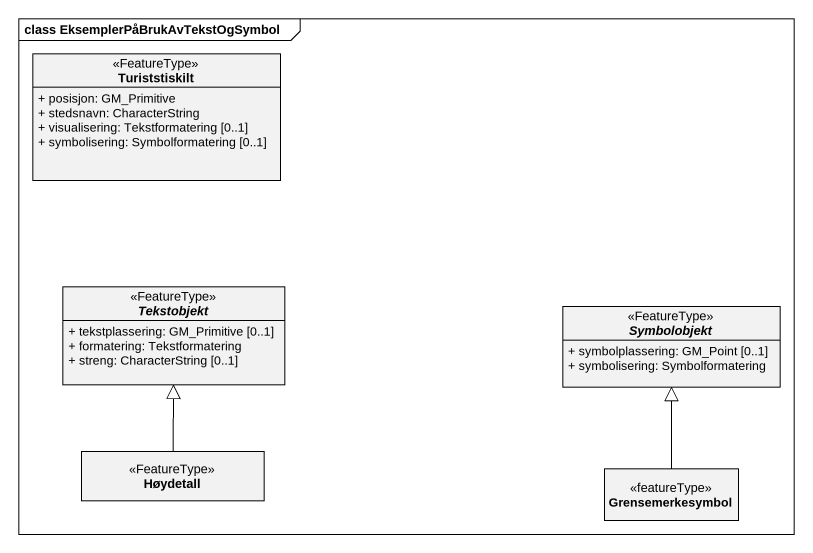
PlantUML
@startuml
mainframe class EksemplerPåBrukAvTekstOgSymbol
hide circle
hide empty members
skinparam classAttributeIconSize 0
class Turiststiskilt <<FeatureType>> {
  + posisjon: GM_Primitive
  + stedsnavn: CharacterString
  + visualisering: Tekstformatering [0..1]
  + symbolisering: Symbolformatering [0..1]
}
abstract class Tekstobjekt <<FeatureType>> {
  + tekstplassering: GM_Primitive [0..1]
  + formatering: Tekstformatering
  + streng: CharacterString [0..1]
}
abstract class Symbolobjekt <<FeatureType>> {
  + symbolplassering: GM_Point [0..1]
  + symbolisering: Symbolformatering
}
class Høydetall <<FeatureType>>
class Grensemerkesymbol <<featureType>>
Høydetall -up-|> Tekstobjekt
Grensemerkesymbol -up-|> Symbolobjekt
@enduml
